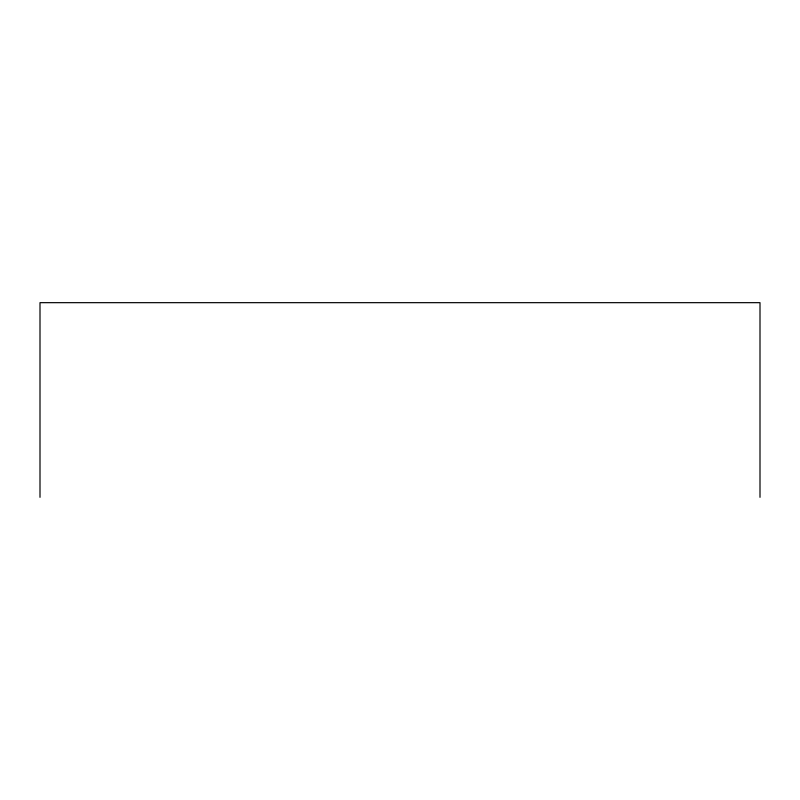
<?xml version="1.0" encoding="UTF-8"?>
<svg xmlns="http://www.w3.org/2000/svg" width="800" height="800" viewBox="0 0 800 800"><rect width="100%" height="100%" fill="white"/><g stroke="black" fill="none" stroke-linecap="round" stroke-linejoin="round"><path stroke-width="1.2" d="M760 497.33L760 302.67L40 302.67L40 497.33"/></g></svg>
